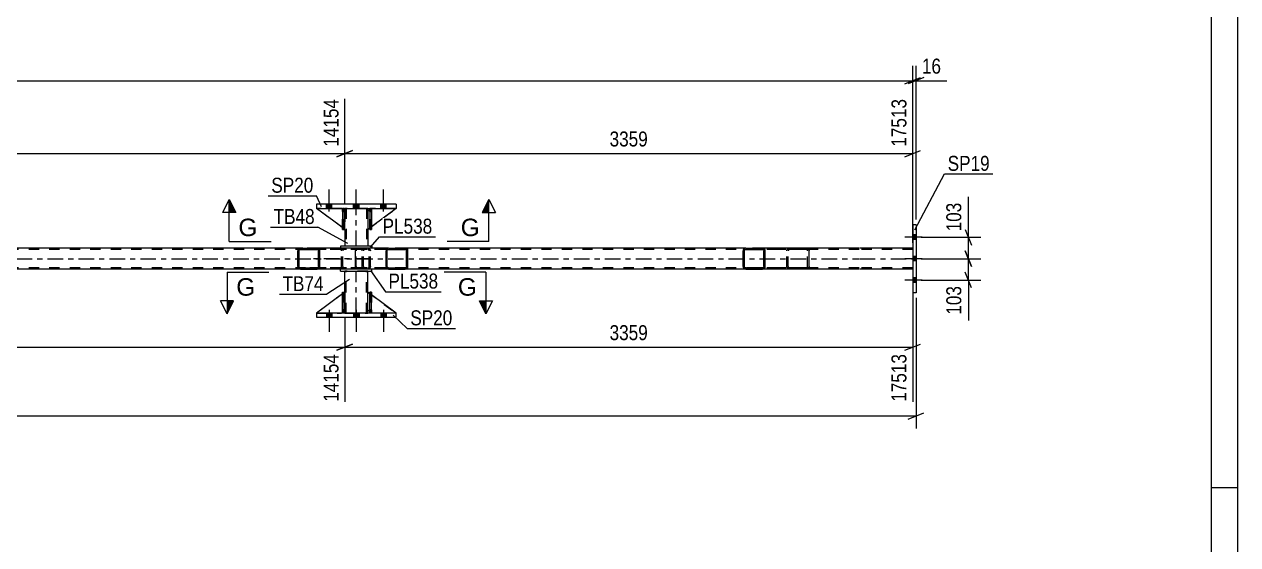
# Model space of a CAD drawing. Header units: millimetres. Extents: x -48 to 793, y -409 to 185.
# Drawn here: x 561.5 to 793.5, y -270.7 to -171.3 of the extents above; entities that cross this region are included whole.
import ezdxf

# ---------------------------------------------------------------- set-up
doc = ezdxf.new("R2010")
doc.units = ezdxf.units.MM
doc.linetypes.add('DXK_LINE_DOT2', pattern=[3.9198, 1.9599, -1.9599])
doc.linetypes.add('DXK_LINE_DOT3', pattern=[5.9187, 2.979, -0.9799, 0.9799, -0.9799])
doc.styles.add('Arial', font='ARIAL.TTF', dxfattribs={"height": 0.2})
doc.styles.add('Arial Narrow', font='ARIALN.TTF', dxfattribs={"height": 0.2})

# ---------------------------------------------------------------- blocks, each defined once
blk = doc.blocks.new('Unknown-122568784-1133 - 17325')
at = {"color": 5, "linetype": 'Continuous'}
for p, q in [((793.49, -408.87), (793.49, 185.13)), ((788.49, -403.87), (788.49, 180.13)), ((793.49, -259.87), (788.49, -259.87))]:
    blk.add_line(p, q, dxfattribs=at)
blk = doc.blocks.new('Bolt-122568784-7005 - 6955')
at = {"linetype": 'Continuous'}
for points in [[(620.31, -226.46), (619.27, -226.46), (619.27, -227.26), (620.31, -227.26)], [(620.31, -226.46), (619.27, -226.46), (619.27, -227.26), (620.31, -227.26)], [(620.31, -226.46), (619.27, -226.46), (619.27, -227.26), (620.31, -227.26)], [(625.51, -226.46), (624.47, -226.46), (624.47, -227.26), (625.51, -227.26)], [(625.51, -226.46), (624.47, -226.46), (624.47, -227.26), (625.51, -227.26)], [(630.71, -226.46), (629.67, -226.46), (629.67, -227.26), (630.71, -227.26)], [(630.71, -226.46), (629.67, -226.46), (629.67, -227.26), (630.71, -227.26)], [(630.71, -226.46), (629.67, -226.46), (629.67, -227.26), (630.71, -227.26)]]:
    blk.add_hatch(color=1, dxfattribs=at).paths.add_polyline_path(points)
at = {"color": 1, "linetype": 'Continuous'}
for p, q in [((619.27, -226.46), (619.27, -227.26)), ((619.27, -226.46), (619.27, -227.26)), ((619.27, -226.46), (619.27, -227.26)), ((619.79, -225.86), (619.79, -230.06)), ((619.79, -225.86), (619.79, -230.06)), ((619.79, -225.86), (619.79, -230.06)), ((620.31, -226.46), (620.31, -227.26)), ((620.31, -226.46), (620.31, -227.26)), ((620.31, -226.46), (620.31, -227.26)), ((624.47, -226.46), (624.47, -227.26)), ((624.47, -226.46), (624.47, -227.26)), ((624.99, -225.86), (624.99, -230.06)), ((624.99, -225.86), (624.99, -230.06)), ((625.51, -226.46), (625.51, -227.26)), ((625.51, -226.46), (625.51, -227.26)), ((629.67, -226.46), (629.67, -227.26)), ((629.67, -226.46), (629.67, -227.26)), ((629.67, -226.46), (629.67, -227.26)), ((630.19, -225.86), (630.19, -230.06)), ((630.19, -225.86), (630.19, -230.06)), ((630.19, -225.86), (630.19, -230.06)), ((630.71, -226.46), (630.71, -227.26)), ((630.71, -226.46), (630.71, -227.26)), ((630.71, -226.46), (630.71, -227.26))]:
    blk.add_line(p, q, dxfattribs=at)
blk = doc.blocks.new('Part-122568784-7002 - 6955')
at = {"color": 7, "linetype": 'DXK_LINE_DOT2'}
for p, q in [((627.79, -206.46), (627.19, -207.06)), ((627.19, -210.46), (632.59, -206.46)), ((627.19, -207.06), (627.19, -210.46)), ((632.59, -206.46), (627.79, -206.46))]:
    blk.add_line(p, q, dxfattribs=at)
blk = doc.blocks.new('Part-122568784-7067 - 6955')
at = {"color": 2, "linetype": 'Continuous'}
for p, q in [((627.99, -213.66), (621.99, -213.66)), ((621.99, -213.66), (621.99, -214.06)), ((627.99, -213.66), (627.99, -214.06))]:
    blk.add_line(p, q, dxfattribs=at)
at = {"color": 7, "linetype": 'DXK_LINE_DOT2'}
blk.add_line((627.99, -214.06), (621.99, -214.06), dxfattribs=at)
blk = doc.blocks.new('Bolt-122568784-7004 - 6955')
at = {"linetype": 'Continuous'}
for points in [[(619.27, -206.46), (620.31, -206.46), (620.31, -205.66), (619.27, -205.66)], [(619.27, -206.46), (620.31, -206.46), (620.31, -205.66), (619.27, -205.66)], [(619.27, -206.46), (620.31, -206.46), (620.31, -205.66), (619.27, -205.66)], [(624.47, -206.46), (625.51, -206.46), (625.51, -205.66), (624.47, -205.66)], [(624.47, -206.46), (625.51, -206.46), (625.51, -205.66), (624.47, -205.66)], [(629.67, -206.46), (630.71, -206.46), (630.71, -205.66), (629.67, -205.66)], [(629.67, -206.46), (630.71, -206.46), (630.71, -205.66), (629.67, -205.66)], [(629.67, -206.46), (630.71, -206.46), (630.71, -205.66), (629.67, -205.66)]]:
    blk.add_hatch(color=1, dxfattribs=at).paths.add_polyline_path(points)
at = {"color": 1, "linetype": 'Continuous'}
for p, q in [((619.79, -207.06), (619.79, -202.86)), ((619.79, -207.06), (619.79, -202.86)), ((619.79, -207.06), (619.79, -202.86)), ((624.99, -207.06), (624.99, -202.86)), ((624.99, -207.06), (624.99, -202.86)), ((630.19, -207.06), (630.19, -202.86)), ((630.19, -207.06), (630.19, -202.86)), ((630.19, -207.06), (630.19, -202.86)), ((619.27, -206.46), (619.27, -205.66)), ((619.27, -206.46), (619.27, -205.66)), ((619.27, -206.46), (619.27, -205.66)), ((620.31, -206.46), (620.31, -205.66)), ((620.31, -206.46), (620.31, -205.66)), ((620.31, -206.46), (620.31, -205.66)), ((624.47, -206.46), (624.47, -205.66)), ((624.47, -206.46), (624.47, -205.66)), ((625.51, -206.46), (625.51, -205.66)), ((625.51, -206.46), (625.51, -205.66)), ((629.67, -206.46), (629.67, -205.66)), ((629.67, -206.46), (629.67, -205.66)), ((629.67, -206.46), (629.67, -205.66)), ((630.71, -206.46), (630.71, -205.66)), ((630.71, -206.46), (630.71, -205.66)), ((630.71, -206.46), (630.71, -205.66))]:
    blk.add_line(p, q, dxfattribs=at)
blk = doc.blocks.new('Part-122568784-7014 - 6955')
at = {"color": 7, "linetype": 'DXK_LINE_DOT2'}
for p, q in [((627.55, -207.06), (627.55, -206.46)), ((627.55, -206.46), (627.55, -206.46)), ((627.55, -206.46), (627.55, -210.46)), ((627.87, -206.46), (627.55, -206.46)), ((627.55, -210.46), (627.55, -207.06)), ((627.55, -207.06), (627.87, -207.06)), ((627.87, -207.06), (627.87, -206.46)), ((627.87, -210.46), (627.87, -206.46)), ((627.87, -207.06), (627.87, -210.46)), ((627.55, -210.46), (627.87, -210.46))]:
    blk.add_line(p, q, dxfattribs=at)
blk = doc.blocks.new('Part-122568784-7015 - 6955')
at = {"color": 2, "linetype": 'Continuous'}
for p, q in [((622.67, -206.46), (622.35, -206.46)), ((622.35, -206.46), (622.35, -210.46)), ((622.67, -206.46), (622.67, -206.46)), ((622.67, -206.46), (622.67, -210.46)), ((622.67, -210.46), (622.35, -210.46))]:
    blk.add_line(p, q, dxfattribs=at)
at = {"color": 7, "linetype": 'DXK_LINE_DOT2'}
for p, q in [((622.35, -207.06), (622.35, -206.46)), ((622.67, -207.06), (622.35, -207.06)), ((622.35, -207.06), (622.35, -210.46)), ((622.67, -207.06), (622.67, -206.46)), ((622.67, -206.46), (622.67, -206.46)), ((622.67, -210.46), (622.67, -207.06))]:
    blk.add_line(p, q, dxfattribs=at)
blk = doc.blocks.new('Part-122568784-7016 - 6955')
at = {"color": 2, "linetype": 'Continuous'}
for p, q in [((627.87, -206.46), (627.55, -206.46)), ((627.55, -206.46), (627.55, -210.46)), ((627.87, -206.46), (627.87, -206.46)), ((627.87, -206.46), (627.87, -210.46)), ((627.87, -210.46), (627.55, -210.46))]:
    blk.add_line(p, q, dxfattribs=at)
at = {"color": 7, "linetype": 'DXK_LINE_DOT2'}
for p, q in [((627.55, -207.06), (627.55, -206.46)), ((627.87, -207.06), (627.55, -207.06)), ((627.55, -207.06), (627.55, -210.46)), ((627.87, -207.06), (627.87, -206.46)), ((627.87, -206.46), (627.87, -206.46)), ((627.87, -210.46), (627.87, -207.06))]:
    blk.add_line(p, q, dxfattribs=at)
blk = doc.blocks.new('Part-122568784-7019 - 6955')
at = {"color": 7, "linetype": 'DXK_LINE_DOT2'}
for p, q in [((622.79, -210.46), (617.39, -206.46)), ((617.39, -206.46), (622.19, -206.46)), ((622.19, -206.46), (622.79, -207.06)), ((622.79, -207.06), (622.19, -206.46)), ((622.79, -207.06), (622.79, -210.46)), ((622.79, -207.06), (622.79, -207.06)), ((622.79, -207.06), (622.79, -210.46))]:
    blk.add_line(p, q, dxfattribs=at)
blk = doc.blocks.new('Part-122568784-7022 - 6955')
at = {"color": 2, "linetype": 'Continuous'}
for p, q in [((622.35, -210.13), (617.39, -206.46)), ((622.35, -206.62), (622.19, -206.46)), ((622.79, -207.06), (622.67, -206.94)), ((622.79, -207.06), (622.79, -207.06)), ((622.79, -210.46), (622.79, -207.06)), ((622.67, -210.37), (622.79, -210.46)), ((622.79, -210.46), (622.79, -210.46))]:
    blk.add_line(p, q, dxfattribs=at)
at = {"color": 7, "linetype": 'DXK_LINE_DOT2'}
for p, q in [((622.19, -206.46), (617.39, -206.46)), ((622.19, -206.46), (622.79, -207.06)), ((622.67, -206.94), (622.35, -206.62)), ((622.79, -207.06), (622.79, -210.46)), ((622.67, -210.37), (622.35, -210.13))]:
    blk.add_line(p, q, dxfattribs=at)
blk = doc.blocks.new('Part-122568784-7106 - 6955')
at = {"color": 7, "linetype": 'DXK_LINE_DOT2'}
for p, q in [((721.13, -214.3), (56.7, -214.3)), ((634.36, -214.06), (614.3, -214.06)), ((711.02, -214.06), (699.43, -214.06)), ((731.35, -214.3), (721.23, -214.3)), ((731.35, -214.06), (731.35, -218.06)), ((721.13, -217.82), (56.7, -217.82)), ((731.35, -217.82), (721.23, -217.82)), ((634.36, -218.06), (614.3, -218.06)), ((711.02, -218.06), (699.43, -218.06))]:
    blk.add_line(p, q, dxfattribs=at)
at = {"color": 2, "linetype": 'Continuous'}
for p, q in [((614.3, -214.06), (549.22, -214.06)), ((699.43, -214.06), (634.36, -214.06)), ((721.13, -214.06), (711.02, -214.06)), ((731.35, -214.06), (721.23, -214.06)), ((614.3, -218.06), (549.22, -218.06)), ((699.43, -218.06), (634.36, -218.06)), ((721.13, -218.06), (711.02, -218.06)), ((731.35, -218.06), (721.23, -218.06))]:
    blk.add_line(p, q, dxfattribs=at)
at = {"color": 7, "linetype": 'DXK_LINE_DOT3'}
for p, q in [((56.95, -216.06), (721.13, -216.06)), ((721.23, -216.06), (731.35, -216.06))]:
    blk.add_line(p, q, dxfattribs=at)
blk = doc.blocks.new('Part-122568784-7042 - 6955')
at = {"color": 2, "linetype": 'Continuous'}
for p, q in [((627.19, -225.86), (627.19, -222.46)), ((627.55, -222.72), (627.19, -222.46)), ((632.59, -226.46), (627.87, -222.96)), ((627.55, -226.22), (627.19, -225.86))]:
    blk.add_line(p, q, dxfattribs=at)
at = {"color": 7, "linetype": 'DXK_LINE_DOT2'}
for p, q in [((627.87, -222.96), (627.55, -222.72)), ((627.79, -226.46), (627.55, -226.22)), ((632.59, -226.46), (627.79, -226.46)), ((632.59, -226.46), (632.59, -226.46)), ((632.59, -226.46), (632.59, -226.46))]:
    blk.add_line(p, q, dxfattribs=at)
blk = doc.blocks.new('Part-122568784-7107 - 6955')
at = {"color": 7, "linetype": 'DXK_LINE_DOT2'}
for p, q in [((627.87, -222.46), (627.55, -222.46)), ((627.55, -225.86), (627.55, -222.46)), ((627.55, -222.46), (627.55, -226.46)), ((627.87, -222.46), (627.87, -225.86)), ((627.87, -226.46), (627.87, -222.46)), ((627.87, -225.86), (627.55, -225.86)), ((627.55, -226.46), (627.55, -225.86)), ((627.87, -226.46), (627.55, -226.46)), ((627.87, -225.86), (627.87, -226.46)), ((627.87, -226.46), (627.87, -226.46))]:
    blk.add_line(p, q, dxfattribs=at)
blk = doc.blocks.new('Part-122568784-7047 - 6955')
at = {"color": 2, "linetype": 'Continuous'}
for p, q in [((632.59, -226.46), (617.39, -226.46)), ((617.39, -226.46), (617.39, -227.26)), ((617.39, -227.26), (632.59, -227.26)), ((632.59, -227.26), (632.59, -226.46))]:
    blk.add_line(p, q, dxfattribs=at)
blk = doc.blocks.new('Part-122568784-7112 - 6955')
at = {"color": 2, "linetype": 'Continuous'}
for p, q in [((627.55, -206.71), (627.19, -207.06)), ((627.19, -207.06), (627.19, -210.46)), ((632.59, -206.46), (627.87, -209.96)), ((627.55, -210.2), (627.19, -210.46))]:
    blk.add_line(p, q, dxfattribs=at)
at = {"color": 7, "linetype": 'DXK_LINE_DOT2'}
for p, q in [((627.79, -206.46), (627.55, -206.71)), ((632.59, -206.46), (627.79, -206.46)), ((627.87, -209.96), (627.55, -210.2))]:
    blk.add_line(p, q, dxfattribs=at)
blk = doc.blocks.new('Part-122568784-7052 - 6955')
at = {"color": 2, "linetype": 'Continuous'}
for p, q in [((632.59, -205.66), (617.39, -205.66)), ((617.39, -205.66), (617.39, -206.46)), ((632.59, -205.66), (632.59, -206.46)), ((617.39, -206.46), (632.59, -206.46))]:
    blk.add_line(p, q, dxfattribs=at)
blk = doc.blocks.new('Part-122568784-7053 - 6955')
at = {"color": 2, "linetype": 'Continuous'}
for p, q in [((627.55, -226.46), (627.55, -222.46)), ((627.55, -222.46), (627.87, -222.46)), ((627.87, -226.46), (627.87, -222.46)), ((627.55, -226.46), (627.55, -226.46)), ((627.87, -226.46), (627.55, -226.46))]:
    blk.add_line(p, q, dxfattribs=at)
at = {"color": 7, "linetype": 'DXK_LINE_DOT2'}
for p, q in [((627.55, -222.46), (627.55, -225.86)), ((627.87, -225.86), (627.87, -222.46)), ((627.55, -225.86), (627.55, -226.46)), ((627.55, -225.86), (627.87, -225.86)), ((627.87, -226.46), (627.87, -225.86)), ((627.87, -226.46), (627.87, -226.46))]:
    blk.add_line(p, q, dxfattribs=at)
blk = doc.blocks.new('Part-122568784-7056 - 6955')
at = {"color": 7, "linetype": 'DXK_LINE_DOT2'}
for p, q in [((622.79, -222.46), (617.39, -226.46)), ((622.79, -225.86), (622.79, -222.46)), ((622.79, -222.46), (622.79, -225.86)), ((617.39, -226.46), (622.19, -226.46)), ((622.19, -226.46), (622.79, -225.86)), ((622.79, -225.86), (622.19, -226.46)), ((622.79, -225.86), (622.79, -225.86))]:
    blk.add_line(p, q, dxfattribs=at)
blk = doc.blocks.new('Part-122568784-7123 - 6955')
at = {"color": 2, "linetype": 'Continuous'}
for p, q in [((731.99, -209.56), (731.35, -209.56)), ((731.35, -209.56), (731.35, -222.56)), ((731.99, -209.56), (731.99, -222.56)), ((731.99, -222.56), (731.35, -222.56))]:
    blk.add_line(p, q, dxfattribs=at)
blk = doc.blocks.new('Part-122568784-7059 - 6955')
at = {"color": 7, "linetype": 'DXK_LINE_DOT2'}
for p, q in [((622.67, -222.56), (622.35, -222.79)), ((622.79, -225.86), (622.79, -222.46)), ((617.39, -226.46), (622.19, -226.46)), ((622.79, -225.86), (622.19, -226.46)), ((622.67, -225.99), (622.35, -226.31))]:
    blk.add_line(p, q, dxfattribs=at)
at = {"color": 2, "linetype": 'Continuous'}
for p, q in [((622.79, -222.46), (622.67, -222.56)), ((622.79, -225.86), (622.79, -222.46)), ((622.35, -222.79), (617.39, -226.46)), ((622.35, -226.31), (622.19, -226.46)), ((622.79, -225.86), (622.67, -225.99)), ((622.79, -225.86), (622.79, -225.86))]:
    blk.add_line(p, q, dxfattribs=at)
blk = doc.blocks.new('Part-122568784-7062 - 6955')
at = {"color": 7, "linetype": 'DXK_LINE_DOT2'}
for p, q in [((627.19, -225.86), (627.19, -222.46)), ((627.19, -222.46), (632.59, -226.46)), ((627.79, -226.46), (627.19, -225.86)), ((632.59, -226.46), (627.79, -226.46))]:
    blk.add_line(p, q, dxfattribs=at)
blk = doc.blocks.new('Part-122568784-7072 - 6955')
at = {"color": 2, "linetype": 'Continuous'}
for p, q in [((621.99, -218.46), (621.99, -218.06)), ((621.99, -218.46), (627.99, -218.46)), ((627.99, -218.46), (627.99, -218.06))]:
    blk.add_line(p, q, dxfattribs=at)
at = {"color": 7, "linetype": 'DXK_LINE_DOT2'}
blk.add_line((627.99, -218.06), (621.99, -218.06), dxfattribs=at)
blk = doc.blocks.new('Part-122568784-7108 - 6955')
at = {"color": 2, "linetype": 'Continuous'}
for p, q in [((622.35, -226.46), (622.35, -222.46)), ((622.35, -222.46), (622.67, -222.46)), ((622.67, -226.46), (622.67, -222.46)), ((622.35, -226.46), (622.35, -226.46)), ((622.67, -226.46), (622.35, -226.46))]:
    blk.add_line(p, q, dxfattribs=at)
at = {"color": 7, "linetype": 'DXK_LINE_DOT2'}
for p, q in [((622.35, -222.46), (622.35, -225.86)), ((622.67, -225.86), (622.67, -222.46)), ((622.35, -225.86), (622.35, -226.46)), ((622.35, -225.86), (622.67, -225.86)), ((622.67, -226.46), (622.67, -225.86)), ((622.67, -226.46), (622.67, -226.46))]:
    blk.add_line(p, q, dxfattribs=at)
blk = doc.blocks.new('Part-122568784-7113 - 6955')
at = {"color": 7, "linetype": 'DXK_LINE_DOT2'}
for p, q in [((622.35, -222.46), (622.67, -222.46)), ((622.35, -225.86), (622.35, -222.46)), ((622.35, -222.46), (622.35, -226.46)), ((622.67, -222.46), (622.67, -225.86)), ((622.67, -226.46), (622.67, -222.56)), ((622.67, -225.86), (622.35, -225.86)), ((622.35, -226.46), (622.35, -225.86)), ((622.67, -226.46), (622.35, -226.46)), ((622.67, -225.86), (622.67, -226.46)), ((622.67, -226.46), (622.67, -226.46))]:
    blk.add_line(p, q, dxfattribs=at)
blk = doc.blocks.new('Part-122568784-7143 - 6955')
at = {"color": 2, "linetype": 'Continuous'}
for p, q in [((622.79, -222.46), (622.79, -218.46)), ((627.19, -222.46), (627.19, -218.46)), ((622.79, -226.46), (622.79, -225.86)), ((627.19, -226.46), (627.19, -225.86))]:
    blk.add_line(p, q, dxfattribs=at)
at = {"color": 7, "linetype": 'DXK_LINE_DOT2'}
for p, q in [((627.19, -218.46), (622.79, -218.46)), ((623.03, -226.46), (623.03, -218.46)), ((626.95, -226.46), (626.95, -218.46)), ((622.79, -225.86), (622.79, -222.46)), ((627.19, -225.86), (627.19, -222.46)), ((622.79, -226.46), (627.19, -226.46))]:
    blk.add_line(p, q, dxfattribs=at)
at = {"color": 7, "linetype": 'DXK_LINE_DOT3'}
blk.add_line((624.99, -226.46), (624.99, -218.46), dxfattribs=at)
blk = doc.blocks.new('Part-122568784-7144 - 6955')
at = {"color": 7, "linetype": 'DXK_LINE_DOT2'}
for p, q in [((622.35, -207.06), (622.35, -206.46)), ((622.35, -206.46), (622.35, -206.46)), ((622.35, -206.46), (622.35, -210.46)), ((622.67, -206.46), (622.35, -206.46)), ((622.35, -210.46), (622.35, -207.06)), ((622.35, -207.06), (622.67, -207.06)), ((622.67, -207.06), (622.67, -206.46)), ((622.67, -210.46), (622.67, -206.46)), ((622.67, -207.06), (622.67, -210.46)), ((622.35, -210.46), (622.67, -210.46))]:
    blk.add_line(p, q, dxfattribs=at)
blk = doc.blocks.new('Bolt-122568784-7145 - 6955')
at = {"linetype": 'Continuous'}
for points in [[(731.99, -212.4), (731.99, -211.52), (731.35, -211.52), (731.35, -212.4)], [(731.99, -212.4), (731.99, -211.52), (731.35, -211.52), (731.35, -212.4)], [(731.99, -212.4), (731.99, -211.52), (731.35, -211.52), (731.35, -212.4)], [(731.99, -216.5), (731.99, -215.62), (731.35, -215.62), (731.35, -216.5)], [(731.99, -216.5), (731.99, -215.62), (731.35, -215.62), (731.35, -216.5)], [(731.99, -220.6), (731.99, -219.72), (731.35, -219.72), (731.35, -220.6)], [(731.99, -220.6), (731.99, -219.72), (731.35, -219.72), (731.35, -220.6)], [(731.99, -220.6), (731.99, -219.72), (731.35, -219.72), (731.35, -220.6)]]:
    blk.add_hatch(color=1, dxfattribs=at).paths.add_polyline_path(points)
at = {"color": 1, "linetype": 'Continuous'}
for p, q in [((733.15, -211.96), (729.83, -211.96)), ((733.15, -211.96), (729.83, -211.96)), ((733.15, -211.96), (729.83, -211.96)), ((731.99, -211.52), (731.35, -211.52)), ((731.99, -211.52), (731.35, -211.52)), ((731.99, -211.52), (731.35, -211.52)), ((731.99, -212.4), (731.35, -212.4)), ((731.99, -212.4), (731.35, -212.4)), ((731.99, -212.4), (731.35, -212.4)), ((731.99, -215.62), (731.35, -215.62)), ((731.99, -215.62), (731.35, -215.62)), ((733.15, -216.06), (729.83, -216.06)), ((733.15, -216.06), (729.83, -216.06)), ((731.99, -216.5), (731.35, -216.5)), ((731.99, -216.5), (731.35, -216.5)), ((733.15, -220.16), (729.83, -220.16)), ((733.15, -220.16), (729.83, -220.16)), ((733.15, -220.16), (729.83, -220.16)), ((731.99, -219.72), (731.35, -219.72)), ((731.99, -219.72), (731.35, -219.72)), ((731.99, -219.72), (731.35, -219.72)), ((731.99, -220.6), (731.35, -220.6)), ((731.99, -220.6), (731.35, -220.6)), ((731.99, -220.6), (731.35, -220.6))]:
    blk.add_line(p, q, dxfattribs=at)
blk = doc.blocks.new('Part-122568784-7191 - 6955')
at = {"linetype": 'Continuous'}
h = blk.add_hatch(dxfattribs=at)
h.set_pattern_fill('', scale=0.7, style=0, pattern_type=0)
h.set_pattern_definition([(45, (634.8215, -214.3582), (-1.57154, 1.57154), [])])
h.paths.add_polyline_path([(634.86, -214.54), (634.82, -214.36), (634.71, -214.2), (634.55, -214.1), (634.36, -214.06), (631.17, -214.06), (630.98, -214.1), (630.82, -214.2), (630.71, -214.36), (630.67, -214.54), (630.67, -217.58), (630.71, -217.77), (630.82, -217.92), (630.98, -218.03), (631.17, -218.06), (634.36, -218.06), (634.55, -218.03), (634.71, -217.92), (634.82, -217.77), (634.86, -217.58)])
h.paths.add_polyline_path([(634.59, -217.67), (634.53, -217.75), (634.45, -217.8), (634.36, -217.82), (631.17, -217.82), (631.08, -217.8), (630.99, -217.75), (630.94, -217.67), (630.92, -217.58), (630.92, -214.54), (630.94, -214.45), (630.99, -214.37), (631.08, -214.32), (631.17, -214.3), (634.36, -214.3), (634.45, -214.32), (634.53, -214.37), (634.59, -214.45), (634.61, -214.54), (634.61, -217.58)])
at = {"color": 2, "linetype": 'Continuous'}
for p, q in [((624.84, -214.54), (624.87, -214.36)), ((624.84, -217.58), (624.84, -214.54)), ((624.87, -214.36), (624.92, -214.2)), ((624.92, -214.2), (625.01, -214.1)), ((625.01, -214.1), (625.12, -214.06)), ((631.17, -214.06), (625.12, -214.06)), ((630.71, -214.36), (630.67, -214.54)), ((630.67, -217.58), (630.67, -214.54)), ((630.92, -214.54), (630.94, -214.45)), ((630.92, -217.58), (630.92, -214.54)), ((630.94, -214.45), (630.99, -214.37)), ((631.17, -214.06), (630.98, -214.1)), ((630.99, -214.37), (631.08, -214.32)), ((631.08, -214.32), (631.17, -214.3)), ((631.17, -214.06), (634.36, -214.06)), ((631.17, -214.3), (634.36, -214.3)), ((634.55, -214.1), (634.36, -214.06)), ((634.36, -214.3), (634.45, -214.32)), ((634.45, -214.32), (634.53, -214.37)), ((634.53, -214.37), (634.59, -214.45)), ((634.59, -214.45), (634.61, -214.54)), ((634.61, -217.58), (634.61, -214.54)), ((634.86, -214.54), (634.82, -214.36)), ((634.86, -217.58), (634.86, -214.54)), ((624.87, -217.77), (624.84, -217.58)), ((624.92, -217.92), (624.87, -217.77)), ((625.01, -218.03), (624.92, -217.92)), ((625.12, -218.06), (625.01, -218.03)), ((630.67, -217.58), (630.71, -217.77)), ((630.94, -217.67), (630.92, -217.58)), ((630.99, -217.75), (630.94, -217.67)), ((630.98, -218.03), (631.17, -218.06)), ((631.08, -217.8), (630.99, -217.75)), ((631.17, -217.82), (631.08, -217.8)), ((631.17, -217.82), (634.36, -217.82)), ((634.45, -217.8), (634.36, -217.82)), ((634.36, -218.06), (634.55, -218.03)), ((634.53, -217.75), (634.45, -217.8)), ((634.59, -217.67), (634.53, -217.75)), ((634.61, -217.58), (634.59, -217.67)), ((634.82, -217.77), (634.86, -217.58)), ((631.17, -218.06), (625.12, -218.06)), ((631.17, -218.06), (634.36, -218.06))]:
    blk.add_line(p, q, dxfattribs=at)
at = {"color": 7, "linetype": 'DXK_LINE_DOT2'}
for p, q in [((624.99, -214.45), (624.98, -214.54)), ((624.98, -217.58), (624.98, -214.54)), ((625.02, -214.37), (624.99, -214.45)), ((625.06, -214.32), (625.02, -214.37)), ((625.12, -214.3), (625.06, -214.32)), ((634.36, -214.3), (625.12, -214.3)), ((626.39, -214.3), (626.39, -214.06)), ((627.21, -214.06), (627.4, -214.1)), ((627.3, -214.32), (627.21, -214.3)), ((627.38, -214.37), (627.3, -214.32)), ((627.44, -214.45), (627.38, -214.37)), ((627.46, -214.54), (627.44, -214.45)), ((627.46, -217.58), (627.46, -214.54)), ((627.67, -214.36), (627.71, -214.54)), ((627.71, -217.58), (627.71, -214.54)), ((634.36, -214.06), (631.17, -214.06)), ((624.98, -217.58), (624.99, -217.67)), ((624.99, -217.67), (625.02, -217.75)), ((625.02, -217.75), (625.06, -217.8)), ((625.06, -217.8), (625.12, -217.82)), ((634.36, -217.82), (625.12, -217.82)), ((626.39, -218.06), (626.39, -217.82)), ((627.21, -217.82), (627.3, -217.8)), ((627.4, -218.03), (627.21, -218.06)), ((627.3, -217.8), (627.38, -217.75)), ((627.38, -217.75), (627.44, -217.67)), ((627.44, -217.67), (627.46, -217.58)), ((627.71, -217.58), (627.67, -217.77)), ((634.36, -218.06), (631.17, -218.06))]:
    blk.add_line(p, q, dxfattribs=at)
for centre, start, end in [((627.22, -214.56), 23.8493, 68.8058), ((627.22, -217.57), 291.1942, 336.1507)]:
    blk.add_arc(centre, 0.492, start, end, dxfattribs=at)
at = {"color": 2, "linetype": 'Continuous'}
for centre, start, end in [((631.16, -214.56), 111.1942, 156.1507), ((634.37, -214.56), 23.8493, 68.8058), ((631.16, -217.57), 203.8493, 248.8058), ((634.37, -217.57), 291.1942, 336.1507)]:
    blk.add_arc(centre, 0.492, start, end, dxfattribs=at)
blk = doc.blocks.new('Part-122568784-7152 - 6955')
at = {"linetype": 'Continuous'}
h = blk.add_hatch(dxfattribs=at)
h.set_pattern_fill('', scale=0.7, style=0, pattern_type=0)
h.set_pattern_definition([(45, (618.0036, -214.3582), (-1.57154, 1.57154), [])])
h.paths.add_polyline_path([(618.04, -214.54), (618, -214.36), (617.89, -214.2), (617.73, -214.1), (617.53, -214.06), (614.3, -214.06), (614.1, -214.1), (613.94, -214.2), (613.82, -214.36), (613.79, -214.54), (613.79, -217.58), (613.82, -217.77), (613.94, -217.92), (614.1, -218.03), (614.3, -218.06), (617.53, -218.06), (617.73, -218.03), (617.89, -217.92), (618, -217.77), (618.04, -217.58)])
h.paths.add_polyline_path([(617.77, -217.67), (617.71, -217.75), (617.63, -217.8), (617.53, -217.82), (614.3, -217.82), (614.2, -217.8), (614.12, -217.75), (614.06, -217.67), (614.04, -217.58), (614.04, -214.54), (614.06, -214.45), (614.12, -214.37), (614.2, -214.32), (614.3, -214.3), (617.53, -214.3), (617.63, -214.32), (617.71, -214.37), (617.77, -214.45), (617.79, -214.54), (617.79, -217.58)])
at = {"color": 2, "linetype": 'Continuous'}
for p, q in [((613.82, -214.36), (613.79, -214.54)), ((613.79, -217.58), (613.79, -214.54)), ((614.04, -214.54), (614.06, -214.45)), ((614.04, -217.58), (614.04, -214.54)), ((614.06, -214.45), (614.12, -214.37)), ((614.3, -214.06), (614.1, -214.1)), ((614.12, -214.37), (614.2, -214.32)), ((614.2, -214.32), (614.3, -214.3)), ((614.3, -214.06), (617.53, -214.06)), ((614.3, -214.3), (617.53, -214.3)), ((625.12, -214.06), (617.53, -214.06)), ((617.73, -214.1), (617.53, -214.06)), ((617.53, -214.3), (617.63, -214.32)), ((617.63, -214.32), (617.71, -214.37)), ((617.71, -214.37), (617.77, -214.45)), ((617.77, -214.45), (617.79, -214.54)), ((617.79, -217.58), (617.79, -214.54)), ((618.04, -214.54), (618, -214.36)), ((618.04, -217.58), (618.04, -214.54)), ((613.79, -217.58), (613.82, -217.77)), ((614.06, -217.67), (614.04, -217.58)), ((614.12, -217.75), (614.06, -217.67)), ((614.1, -218.03), (614.3, -218.06)), ((614.2, -217.8), (614.12, -217.75)), ((614.3, -217.82), (614.2, -217.8)), ((614.3, -217.82), (617.53, -217.82)), ((617.63, -217.8), (617.53, -217.82)), ((617.53, -218.06), (617.73, -218.03)), ((617.71, -217.75), (617.63, -217.8)), ((617.77, -217.67), (617.71, -217.75)), ((617.79, -217.58), (617.77, -217.67)), ((618, -217.77), (618.04, -217.58)), ((614.3, -218.06), (617.53, -218.06)), ((625.12, -218.06), (617.53, -218.06))]:
    blk.add_line(p, q, dxfattribs=at)
at = {"color": 7, "linetype": 'DXK_LINE_DOT2'}
for p, q in [((617.53, -214.06), (614.3, -214.06)), ((625.88, -214.3), (614.3, -214.3)), ((622.14, -214.54), (622.17, -214.36)), ((622.14, -217.58), (622.14, -214.54)), ((622.41, -214.45), (622.39, -214.54)), ((622.39, -217.58), (622.39, -214.54)), ((622.47, -214.37), (622.41, -214.45)), ((622.45, -214.1), (622.65, -214.06)), ((622.55, -214.32), (622.47, -214.37)), ((622.65, -214.3), (622.55, -214.32)), ((625.88, -214.06), (625.12, -214.06)), ((625.88, -214.06), (626.08, -214.1)), ((625.98, -214.32), (625.88, -214.3)), ((626.06, -214.37), (625.98, -214.32)), ((626.12, -214.45), (626.06, -214.37)), ((626.14, -214.54), (626.12, -214.45)), ((626.14, -217.58), (626.14, -214.54)), ((626.35, -214.36), (626.39, -214.54)), ((626.39, -217.58), (626.39, -214.54)), ((625.88, -217.82), (614.3, -217.82)), ((622.17, -217.77), (622.14, -217.58)), ((622.39, -217.58), (622.41, -217.67)), ((622.41, -217.67), (622.47, -217.75)), ((622.65, -218.06), (622.45, -218.03)), ((622.47, -217.75), (622.49, -217.77)), ((622.49, -217.77), (622.55, -217.8)), ((622.55, -217.8), (622.65, -217.82)), ((625.88, -217.82), (625.98, -217.8)), ((626.08, -218.03), (625.88, -218.06)), ((625.98, -217.8), (626.06, -217.75)), ((626.06, -217.75), (626.12, -217.67)), ((626.12, -217.67), (626.14, -217.58)), ((626.39, -217.58), (626.35, -217.77)), ((617.53, -218.06), (614.3, -218.06)), ((625.88, -218.06), (625.12, -218.06))]:
    blk.add_line(p, q, dxfattribs=at)
at = {"color": 7, "linetype": 'DXK_LINE_DOT3'}
blk.add_line((627.68, -216.06), (615.91, -216.06), dxfattribs=at)
at = {"color": 2, "linetype": 'Continuous'}
for centre, start, end in [((614.28, -214.56), 110.7583, 155.68), ((617.55, -214.56), 24.32, 69.2417), ((614.28, -217.56), 204.32, 249.2417), ((617.55, -217.56), 290.7583, 335.68)]:
    blk.add_arc(centre, 0.496, start, end, dxfattribs=at)
at = {"color": 7, "linetype": 'DXK_LINE_DOT2'}
for centre, start, end in [((622.63, -214.56), 110.7583, 155.68), ((625.9, -214.56), 24.32, 69.2417), ((622.63, -217.56), 204.32, 249.2417), ((625.9, -217.56), 290.7583, 335.68)]:
    blk.add_arc(centre, 0.496, start, end, dxfattribs=at)
blk = doc.blocks.new('Part-122568784-7218 - 6955')
at = {"linetype": 'Continuous'}
h = blk.add_hatch(dxfattribs=at)
h.set_pattern_fill('', scale=0.7, style=0, pattern_type=0)
h.set_pattern_definition([(45, (703.1383, -214.3582), (-1.57154, 1.57154), [])])
h.paths.add_polyline_path([(703.18, -214.54), (703.14, -214.36), (703.03, -214.2), (702.86, -214.1), (702.67, -214.06), (699.43, -214.06), (699.24, -214.1), (699.07, -214.2), (698.96, -214.36), (698.92, -214.54), (698.92, -217.58), (698.96, -217.77), (699.07, -217.92), (699.24, -218.03), (699.43, -218.06), (702.67, -218.06), (702.86, -218.03), (703.03, -217.92), (703.14, -217.77), (703.18, -217.58)])
h.paths.add_polyline_path([(702.9, -217.67), (702.85, -217.75), (702.76, -217.8), (702.67, -217.82), (699.43, -217.82), (699.33, -217.8), (699.25, -217.75), (699.2, -217.67), (699.18, -217.58), (699.18, -214.54), (699.2, -214.45), (699.25, -214.37), (699.33, -214.32), (699.43, -214.3), (702.67, -214.3), (702.76, -214.32), (702.85, -214.37), (702.9, -214.45), (702.92, -214.54), (702.92, -217.58)])
at = {"color": 2, "linetype": 'Continuous'}
for p, q in [((698.96, -214.36), (698.92, -214.54)), ((698.92, -217.58), (698.92, -214.54)), ((699.18, -214.54), (699.2, -214.45)), ((699.18, -217.58), (699.18, -214.54)), ((699.2, -214.45), (699.25, -214.37)), ((699.43, -214.06), (699.24, -214.1)), ((699.25, -214.37), (699.33, -214.32)), ((699.33, -214.32), (699.43, -214.3)), ((699.43, -214.06), (702.67, -214.06)), ((699.43, -214.3), (702.67, -214.3)), ((711.02, -214.06), (702.67, -214.06)), ((702.86, -214.1), (702.67, -214.06)), ((702.67, -214.3), (702.76, -214.32)), ((702.76, -214.32), (702.85, -214.37)), ((702.85, -214.37), (702.9, -214.45)), ((702.9, -214.45), (702.92, -214.54)), ((702.92, -217.58), (702.92, -214.54)), ((703.18, -214.54), (703.14, -214.36)), ((703.18, -217.58), (703.18, -214.54)), ((711.02, -214.06), (711.21, -214.1)), ((711.49, -214.36), (711.53, -214.54)), ((711.53, -217.58), (711.53, -214.54)), ((698.92, -217.58), (698.96, -217.77)), ((699.2, -217.67), (699.18, -217.58)), ((699.25, -217.75), (699.2, -217.67)), ((699.24, -218.03), (699.43, -218.06)), ((699.33, -217.8), (699.25, -217.75)), ((699.43, -217.82), (699.33, -217.8)), ((699.43, -217.82), (702.67, -217.82)), ((702.76, -217.8), (702.67, -217.82)), ((702.67, -218.06), (702.86, -218.03)), ((702.85, -217.75), (702.76, -217.8)), ((702.9, -217.67), (702.85, -217.75)), ((702.92, -217.58), (702.9, -217.67)), ((703.14, -217.77), (703.18, -217.58)), ((711.21, -218.03), (711.02, -218.06)), ((711.53, -217.58), (711.49, -217.77)), ((699.43, -218.06), (702.67, -218.06)), ((711.02, -218.06), (702.67, -218.06))]:
    blk.add_line(p, q, dxfattribs=at)
at = {"color": 7, "linetype": 'DXK_LINE_DOT2'}
for p, q in [((702.67, -214.06), (699.43, -214.06)), ((711.02, -214.3), (699.43, -214.3)), ((707.27, -214.54), (707.31, -214.36)), ((707.27, -217.58), (707.27, -214.54)), ((707.54, -214.45), (707.53, -214.54)), ((707.53, -217.58), (707.53, -214.54)), ((707.6, -214.37), (707.54, -214.45)), ((707.59, -214.1), (707.78, -214.06)), ((707.6, -214.37), (707.62, -214.36)), ((707.62, -214.36), (707.68, -214.32)), ((707.68, -214.32), (707.78, -214.3)), ((711.11, -214.32), (711.02, -214.3)), ((711.2, -214.37), (711.11, -214.32)), ((711.25, -214.45), (711.2, -214.37)), ((711.27, -214.54), (711.25, -214.45)), ((711.27, -217.58), (711.27, -214.54)), ((711.02, -217.82), (699.43, -217.82)), ((707.31, -217.77), (707.27, -217.58)), ((707.53, -217.58), (707.54, -217.67)), ((707.54, -217.67), (707.6, -217.75)), ((707.78, -218.06), (707.59, -218.03)), ((707.6, -217.75), (707.62, -217.77)), ((707.62, -217.77), (707.68, -217.8)), ((707.68, -217.8), (707.78, -217.82)), ((711.02, -217.82), (711.11, -217.8)), ((711.11, -217.8), (711.2, -217.75)), ((711.2, -217.75), (711.25, -217.67)), ((711.25, -217.67), (711.27, -217.58)), ((702.67, -218.06), (699.43, -218.06))]:
    blk.add_line(p, q, dxfattribs=at)
at = {"color": 2, "linetype": 'Continuous'}
for centre, start, end in [((699.41, -214.56), 110.7583, 155.68), ((702.69, -214.56), 24.32, 69.2417), ((711.04, -214.56), 24.32, 69.2417), ((699.41, -217.56), 204.32, 249.2417), ((702.69, -217.56), 290.7583, 335.68), ((711.04, -217.56), 290.7583, 335.68)]:
    blk.add_arc(centre, 0.496, start, end, dxfattribs=at)
at = {"color": 7, "linetype": 'DXK_LINE_DOT2'}
for centre, start, end in [((707.76, -214.56), 110.7583, 155.68), ((707.76, -217.56), 204.32, 249.2417)]:
    blk.add_arc(centre, 0.496, start, end, dxfattribs=at)
blk = doc.blocks.new('Part-122568784-7237 - 6955')
at = {"color": 2, "linetype": 'Continuous'}
for p, q in [((622.79, -206.46), (622.79, -207.06)), ((627.19, -206.46), (627.19, -207.06)), ((622.79, -210.46), (622.79, -213.66)), ((627.19, -210.46), (627.19, -213.66))]:
    blk.add_line(p, q, dxfattribs=at)
at = {"color": 7, "linetype": 'DXK_LINE_DOT2'}
for p, q in [((627.19, -206.46), (622.79, -206.46)), ((622.79, -207.06), (622.79, -210.46)), ((623.03, -206.46), (623.03, -213.66)), ((626.95, -206.46), (626.95, -213.66)), ((627.19, -207.06), (627.19, -210.46)), ((627.19, -213.66), (622.79, -213.66))]:
    blk.add_line(p, q, dxfattribs=at)
at = {"color": 7, "linetype": 'DXK_LINE_DOT3'}
blk.add_line((624.99, -213.66), (624.99, -206.46), dxfattribs=at)
blk = doc.blocks.new('StraightDimension-122568784-16829 - 6955')
at = {"color": 7, "linetype": 'Continuous'}
for p, q in [((622.79, -205.46), (622.79, -185.52)), ((731.35, -213.06), (731.35, -185.52)), ((624.29, -195.36), (621.29, -196.56)), ((622.79, -195.96), (731.35, -195.96)), ((729.85, -196.56), (732.85, -195.36))]:
    blk.add_line(p, q, dxfattribs=at)
at = {"color": 0, "linetype": 'Continuous'}
blk.add_wipeout([(730.75, -184.92), (726.55, -184.92), (726.55, -195.26), (730.75, -195.26)], dxfattribs=at)
at = {"color": 0}
blk.add_wipeout([(681.33, -195.21), (681.33, -191.01), (672.81, -191.01), (672.81, -195.21)], dxfattribs=at)
at = {"color": 3, "linetype": 'Continuous', "style": 'Arial Narrow'}
blk.add_text('17513', height=2.863, rotation=90.0002, dxfattribs=at).set_placement((730.15, -194.66))
at = {"color": 3, "style": 'Arial Narrow'}
blk.add_text('3359', height=2.863, dxfattribs=at).set_placement((673.41, -194.61))
blk = doc.blocks.new('StraightDimension-122568784-7274 - 6955')
at = {"color": 7, "linetype": 'Continuous'}
for p, q in [((741.39, -210.46), (742.59, -213.46)), ((732.99, -211.96), (744.39, -211.96)), ((741.99, -216.06), (741.99, -211.96)), ((742.59, -217.56), (741.39, -214.56)), ((732.99, -216.06), (744.39, -216.06))]:
    blk.add_line(p, q, dxfattribs=at)
at = {"color": 0}
blk.add_wipeout([(741.24, -204.75), (737.04, -204.75), (737.04, -211.44), (741.24, -211.44)], dxfattribs=at)
at = {"color": 7, "linetype": 'Continuous'}
blk.add_line((741.99, -211.96), (741.99, -204.23), dxfattribs=at)
blk.add_line((741.99, -211.96), (741.99, -204.23), dxfattribs=at)
at = {"color": 3, "style": 'Arial Narrow'}
blk.add_text('103', height=2.863, rotation=90.0002, dxfattribs=at).set_placement((740.64, -210.84))
blk = doc.blocks.new('StraightDimension-122568784-7282 - 6955')
at = {"color": 7, "linetype": 'Continuous'}
for p, q in [((741.39, -214.56), (742.59, -217.56)), ((732.99, -216.06), (744.39, -216.06)), ((741.99, -220.16), (741.99, -216.06)), ((732.99, -220.16), (744.39, -220.16)), ((742.59, -221.66), (741.39, -218.66))]:
    blk.add_line(p, q, dxfattribs=at)
at = {"color": 0}
blk.add_wipeout([(741.24, -220.69), (737.04, -220.69), (737.04, -227.37), (741.24, -227.37)], dxfattribs=at)
at = {"color": 7, "linetype": 'Continuous'}
blk.add_line((741.99, -220.16), (741.99, -227.9), dxfattribs=at)
blk.add_line((741.99, -220.16), (741.99, -227.9), dxfattribs=at)
at = {"color": 3, "style": 'Arial Narrow'}
blk.add_text('103', height=2.863, rotation=90.0002, dxfattribs=at).set_placement((740.64, -226.77))
blk = doc.blocks.new('StraightDimension-122568784-7291 - 6955')
at = {"color": 7, "linetype": 'Continuous'}
for p, q in [((731.99, -223.56), (731.99, -248.52)), ((730.49, -246.72), (733.49, -245.52)), ((55.28, -246.12), (731.99, -246.12))]:
    blk.add_line(p, q, dxfattribs=at)
blk = doc.blocks.new('StraightDimension-122568784-9105 - 6955')
at = {"color": 7, "linetype": 'Continuous'}
for p, q in [((731.35, -208.56), (731.35, -179.19)), ((731.99, -208.56), (731.99, -179.19)), ((729.85, -182.64), (732.85, -181.44)), ((733.49, -181.44), (730.49, -182.64)), ((731.35, -182.04), (731.99, -182.04))]:
    blk.add_line(p, q, dxfattribs=at)
at = {"color": 0}
blk.add_wipeout([(737.37, -181.29), (737.37, -177.09), (732.51, -177.09), (732.51, -181.29)], dxfattribs=at)
at = {"color": 7, "linetype": 'Continuous'}
blk.add_line((731.99, -182.04), (737.89, -182.04), dxfattribs=at)
blk.add_line((731.99, -182.04), (737.89, -182.04), dxfattribs=at)
at = {"color": 3, "style": 'Arial Narrow'}
blk.add_text('16', height=2.863, dxfattribs=at).set_placement((733.11, -180.69))
blk = doc.blocks.new('StraightDimension-122568784-9106 - 6955')
at = {"color": 7, "linetype": 'Continuous'}
for p, q in [((731.35, -208.56), (731.35, -179.19)), ((55.91, -182.04), (731.35, -182.04)), ((729.85, -182.64), (732.85, -181.44))]:
    blk.add_line(p, q, dxfattribs=at)
blk = doc.blocks.new('StraightDimension-122568784-16830 - 6955')
at = {"color": 7, "linetype": 'Continuous'}
for p, q in [((622.79, -205.46), (622.79, -185.52)), ((452.52, -205.46), (452.52, -187.35)), ((454.02, -195.36), (451.02, -196.56)), ((452.52, -195.96), (622.79, -195.96)), ((621.29, -196.56), (624.29, -195.36))]:
    blk.add_line(p, q, dxfattribs=at)
at = {"color": 0, "linetype": 'Continuous'}
blk.add_wipeout([(622.19, -184.92), (617.99, -184.92), (617.99, -195.26), (622.19, -195.26)], dxfattribs=at)
at = {"color": 0}
blk.add_wipeout([(541.91, -195.21), (541.91, -191.01), (533.4, -191.01), (533.4, -195.21)], dxfattribs=at)
at = {"color": 3, "linetype": 'Continuous', "style": 'Arial Narrow'}
blk.add_text('14154', height=2.863, rotation=90.0002, dxfattribs=at).set_placement((621.59, -194.66))
at = {"color": 3, "style": 'Arial Narrow'}
blk.add_text('4257', height=2.863, dxfattribs=at).set_placement((534, -194.61))
blk = doc.blocks.new('StraightDimension-122568784-16892 - 6955')
at = {"color": 7, "linetype": 'Continuous'}
for p, q in [((731.35, -219.06), (731.35, -243.42)), ((622.79, -227.46), (622.79, -243.42)), ((624.29, -232.38), (621.29, -233.58)), ((622.79, -232.98), (731.35, -232.98)), ((729.85, -233.58), (732.85, -232.38))]:
    blk.add_line(p, q, dxfattribs=at)
at = {"color": 0}
blk.add_wipeout([(681.33, -232.23), (681.33, -228.03), (672.81, -228.03), (672.81, -232.23)], dxfattribs=at)
at = {"color": 0, "linetype": 'Continuous'}
blk.add_wipeout([(730.75, -233.68), (726.55, -233.68), (726.55, -244.02), (730.75, -244.02)], dxfattribs=at)
at = {"color": 3, "style": 'Arial Narrow'}
blk.add_text('3359', height=2.863, dxfattribs=at).set_placement((673.41, -231.63))
at = {"color": 3, "linetype": 'Continuous', "style": 'Arial Narrow'}
blk.add_text('17513', height=2.863, rotation=90.0002, dxfattribs=at).set_placement((730.15, -243.42))
blk = doc.blocks.new('StraightDimension-122568784-16893 - 6955')
at = {"color": 7, "linetype": 'Continuous'}
for p, q in [((452.52, -227.46), (452.52, -241.6)), ((622.79, -227.46), (622.79, -243.42)), ((454.02, -232.38), (451.02, -233.58)), ((452.52, -232.98), (622.79, -232.98)), ((621.29, -233.58), (624.29, -232.38))]:
    blk.add_line(p, q, dxfattribs=at)
at = {"color": 0}
blk.add_wipeout([(541.91, -232.23), (541.91, -228.03), (533.4, -228.03), (533.4, -232.23)], dxfattribs=at)
at = {"color": 0, "linetype": 'Continuous'}
blk.add_wipeout([(622.19, -233.68), (617.99, -233.68), (617.99, -244.02), (622.19, -244.02)], dxfattribs=at)
at = {"color": 3, "style": 'Arial Narrow'}
blk.add_text('4257', height=2.863, dxfattribs=at).set_placement((534, -231.63))
at = {"color": 3, "linetype": 'Continuous', "style": 'Arial Narrow'}
blk.add_text('14154', height=2.863, rotation=90.0002, dxfattribs=at).set_placement((621.59, -243.42))
blk = doc.blocks.new('Mark-122568784-7068 - 6955')
at = {"color": 0}
blk.add_wipeout([(640.64, -221.77), (640.64, -218.77), (631.14, -218.77), (631.14, -221.77)], dxfattribs=at)
blk.add_wipeout([(640.64, -221.77), (640.64, -218.77), (631.14, -218.77), (631.14, -221.77)], dxfattribs=at)
at = {"color": 30, "linetype": 'Continuous'}
for p, q in [((627.68, -218.33), (630.54, -222.37)), ((630.54, -222.37), (641.24, -222.37))]:
    blk.add_line(p, q, dxfattribs=at)
at = {"color": 3, "style": 'Arial Narrow'}
blk.add_text('PL538', height=2.863, dxfattribs=at).set_placement((631.14, -221.77))
blk = doc.blocks.new('Mark-122568784-7043 - 6955')
at = {"color": 0}
blk.add_wipeout([(643.35, -228.8), (643.35, -225.8), (635.31, -225.8), (635.31, -228.8)], dxfattribs=at)
blk.add_wipeout([(643.35, -228.8), (643.35, -225.8), (635.31, -225.8), (635.31, -228.8)], dxfattribs=at)
at = {"color": 30, "linetype": 'Continuous'}
for p, q in [((632.04, -226.88), (634.71, -229.4)), ((634.71, -229.4), (643.95, -229.4))]:
    blk.add_line(p, q, dxfattribs=at)
at = {"color": 3, "style": 'Arial Narrow'}
blk.add_text('SP20', height=2.863, dxfattribs=at).set_placement((635.31, -228.8))
blk = doc.blocks.new('Mark-122568784-7048 - 6955')
at = {"color": 0}
blk.add_wipeout([(616.78, -203.45), (616.78, -200.45), (608.74, -200.45), (608.74, -203.45)], dxfattribs=at)
blk.add_wipeout([(616.78, -203.45), (616.78, -200.45), (608.74, -200.45), (608.74, -203.45)], dxfattribs=at)
at = {"color": 30, "linetype": 'Continuous'}
for p in [(608.14, -204.05), (618.33, -206.18)]:
    blk.add_line(p, (617.38, -204.05), dxfattribs=at)
at = {"color": 3, "style": 'Arial Narrow'}
blk.add_text('SP20', height=2.863, dxfattribs=at).set_placement((608.74, -203.45))
blk = doc.blocks.new('Mark-122568784-7063 - 6955')
at = {"color": 0}
blk.add_wipeout([(639.52, -211.28), (639.52, -208.28), (630.02, -208.28), (630.02, -211.28)], dxfattribs=at)
blk.add_wipeout([(639.52, -211.28), (639.52, -208.28), (630.02, -208.28), (630.02, -211.28)], dxfattribs=at)
at = {"color": 30, "linetype": 'Continuous'}
for p, q in [((627.71, -213.86), (629.42, -211.88)), ((629.42, -211.88), (640.12, -211.88))]:
    blk.add_line(p, q, dxfattribs=at)
at = {"color": 3, "style": 'Arial Narrow'}
blk.add_text('PL538', height=2.863, dxfattribs=at).set_placement((630.02, -211.28))
blk = doc.blocks.new('Mark-122568784-7119 - 6955')
at = {"color": 0}
blk.add_wipeout([(746.08, -199.27), (746.08, -196.27), (738.04, -196.27), (738.04, -199.27)], dxfattribs=at)
blk.add_wipeout([(746.08, -199.27), (746.08, -196.27), (738.04, -196.27), (738.04, -199.27)], dxfattribs=at)
at = {"color": 30, "linetype": 'Continuous'}
for p, q in [((731.76, -210.53), (737.44, -199.87)), ((737.44, -199.87), (746.68, -199.87))]:
    blk.add_line(p, q, dxfattribs=at)
at = {"color": 3, "style": 'Arial Narrow'}
blk.add_text('SP19', height=2.863, dxfattribs=at).set_placement((738.04, -199.27))
blk = doc.blocks.new('Mark-122568784-7139 - 6955')
at = {"color": 0}
blk.add_wipeout([(618.73, -222.27), (618.73, -219.27), (610.88, -219.27), (610.88, -222.27)], dxfattribs=at)
blk.add_wipeout([(618.73, -222.27), (618.73, -219.27), (610.88, -219.27), (610.88, -222.27)], dxfattribs=at)
at = {"color": 30, "linetype": 'Continuous'}
for p in [(623.68, -220.07), (610.28, -222.87)]:
    blk.add_line(p, (619.33, -222.87), dxfattribs=at)
at = {"color": 3, "style": 'Arial Narrow'}
blk.add_text('TB74', height=2.863, dxfattribs=at).set_placement((610.88, -222.27))
blk = doc.blocks.new('Mark-122568784-7233 - 6955')
at = {"color": 0}
blk.add_wipeout([(617.04, -209.43), (617.04, -206.43), (609.18, -206.43), (609.18, -209.43)], dxfattribs=at)
blk.add_wipeout([(617.04, -209.43), (617.04, -206.43), (609.18, -206.43), (609.18, -209.43)], dxfattribs=at)
at = {"color": 30, "linetype": 'Continuous'}
for p in [(608.58, -210.03), (623.39, -213.17)]:
    blk.add_line(p, (617.64, -210.03), dxfattribs=at)
at = {"color": 3, "style": 'Arial Narrow'}
blk.add_text('TB48', height=2.863, dxfattribs=at).set_placement((609.18, -209.43))
blk = doc.blocks.new('SectionMark-122568784-7407 - 6955')
at = {"color": 6, "linetype": 'Continuous'}
for p, q in [((599.45, -207.25), (600.7, -204.75)), ((600.7, -212.75), (600.7, -204.75)), ((650.33, -212.75), (650.33, -204.75)), ((650.33, -204.75), (651.58, -207.25))]:
    blk.add_line(p, q, dxfattribs=at)
at = {"color": 0, "linetype": 'Continuous'}
for points in [[(606.08, -211.75), (606.08, -208.25), (602.45, -208.25), (602.45, -211.75)], [(648.58, -211.75), (648.58, -208.25), (644.95, -208.25), (644.95, -211.75)]]:
    blk.add_wipeout(points, dxfattribs=at)
at = {"linetype": 'Continuous'}
for points in [[(601.95, -207.25), (600.7, -207.25), (600.7, -204.75)], [(650.33, -207.25), (649.08, -207.25), (650.33, -204.75)]]:
    blk.add_hatch(color=6, dxfattribs=at).paths.add_polyline_path(points)
at = {"color": 6, "linetype": 'Continuous'}
for p, q in [((600.7, -204.75), (601.95, -207.25)), ((650.33, -204.75), (649.08, -207.25)), ((601.95, -207.25), (599.45, -207.25)), ((649.08, -207.25), (651.58, -207.25)), ((600.7, -212.75), (608.7, -212.75)), ((650.33, -212.75), (642.33, -212.75))]:
    blk.add_line(p, q, dxfattribs=at)
at = {"color": 3, "linetype": 'Continuous', "style": 'Arial'}
for p in [(602.45, -211.75), (644.95, -211.75)]:
    blk.add_text('G', height=3.34, dxfattribs=at).set_placement(p)
blk = doc.blocks.new('SectionMark-122568784-7411 - 6955')
at = {"color": 6, "linetype": 'Continuous'}
for p, q in [((600.29, -218.63), (600.29, -226.63)), ((649.78, -218.63), (649.78, -226.63)), ((600.29, -226.63), (599.04, -224.13)), ((651.03, -224.13), (649.78, -226.63))]:
    blk.add_line(p, q, dxfattribs=at)
at = {"color": 0, "linetype": 'Continuous'}
for points in [[(605.67, -223.13), (605.67, -219.63), (602.04, -219.63), (602.04, -223.13)], [(648.03, -223.13), (648.03, -219.63), (644.4, -219.63), (644.4, -223.13)]]:
    blk.add_wipeout(points, dxfattribs=at)
at = {"linetype": 'Continuous'}
for points in [[(600.29, -224.13), (601.54, -224.13), (600.29, -226.63)], [(648.53, -224.13), (649.78, -224.13), (649.78, -226.63)]]:
    blk.add_hatch(color=6, dxfattribs=at).paths.add_polyline_path(points)
at = {"color": 6, "linetype": 'Continuous'}
for p, q in [((600.29, -218.63), (608.29, -218.63)), ((649.78, -218.63), (641.78, -218.63)), ((601.54, -224.13), (599.04, -224.13)), ((600.29, -226.63), (601.54, -224.13)), ((648.53, -224.13), (651.03, -224.13)), ((649.78, -226.63), (648.53, -224.13))]:
    blk.add_line(p, q, dxfattribs=at)
at = {"color": 3, "linetype": 'Continuous', "style": 'Arial'}
for p in [(602.04, -223.13), (644.4, -223.13)]:
    blk.add_text('G', height=3.34, dxfattribs=at).set_placement(p)

msp = doc.modelspace()

# ---------------------------------------------------------------- block references
for name in ['Unknown-122568784-1133 - 17325', 'Bolt-122568784-7004 - 6955', 'Part-122568784-7052 - 6955', 'Part-122568784-7019 - 6955', 'Part-122568784-7022 - 6955', 'Part-122568784-7015 - 6955', 'Part-122568784-7144 - 6955', 'Part-122568784-7237 - 6955', 'Part-122568784-7002 - 6955', 'Part-122568784-7112 - 6955', 'Part-122568784-7014 - 6955', 'Part-122568784-7016 - 6955', 'Part-122568784-7123 - 6955', 'Bolt-122568784-7145 - 6955', 'Part-122568784-7106 - 6955', 'Part-122568784-7152 - 6955', 'Part-122568784-7067 - 6955', 'Part-122568784-7191 - 6955', 'Part-122568784-7218 - 6955', 'Part-122568784-7072 - 6955', 'Part-122568784-7143 - 6955', 'Part-122568784-7056 - 6955', 'Part-122568784-7059 - 6955', 'Part-122568784-7108 - 6955', 'Part-122568784-7113 - 6955', 'Part-122568784-7042 - 6955', 'Part-122568784-7062 - 6955', 'Part-122568784-7107 - 6955', 'Part-122568784-7053 - 6955', 'Part-122568784-7047 - 6955', 'Bolt-122568784-7005 - 6955']:
    msp.add_blockref(name, (0, 0))

# ---------------------------------------------------------------- next in the draw order: block references
msp.add_blockref('StraightDimension-122568784-16829 - 6955', (0, 0))

# ---------------------------------------------------------------- next in the draw order: block references
msp.add_blockref('StraightDimension-122568784-7274 - 6955', (0, 0))

# ---------------------------------------------------------------- next in the draw order: block references
for name in ['StraightDimension-122568784-9105 - 6955', 'StraightDimension-122568784-7282 - 6955']:
    msp.add_blockref(name, (0, 0))

# ---------------------------------------------------------------- next in the draw order: block references
for name in ['StraightDimension-122568784-9106 - 6955', 'StraightDimension-122568784-7291 - 6955']:
    msp.add_blockref(name, (0, 0))

# ---------------------------------------------------------------- next in the draw order: block references
for name in ['StraightDimension-122568784-16830 - 6955', 'Mark-122568784-7119 - 6955', 'Mark-122568784-7063 - 6955', 'StraightDimension-122568784-16892 - 6955']:
    msp.add_blockref(name, (0, 0))

# ---------------------------------------------------------------- next in the draw order: block references
for name in ['Mark-122568784-7048 - 6955', 'Mark-122568784-7139 - 6955', 'Mark-122568784-7068 - 6955', 'Mark-122568784-7043 - 6955', 'StraightDimension-122568784-16893 - 6955']:
    msp.add_blockref(name, (0, 0))

# ---------------------------------------------------------------- next in the draw order: block references
for name in ['Mark-122568784-7233 - 6955', 'SectionMark-122568784-7411 - 6955']:
    msp.add_blockref(name, (0, 0))

# ---------------------------------------------------------------- next in the draw order: block references
msp.add_blockref('SectionMark-122568784-7407 - 6955', (0, 0))

doc.saveas('drawing.dxf')
